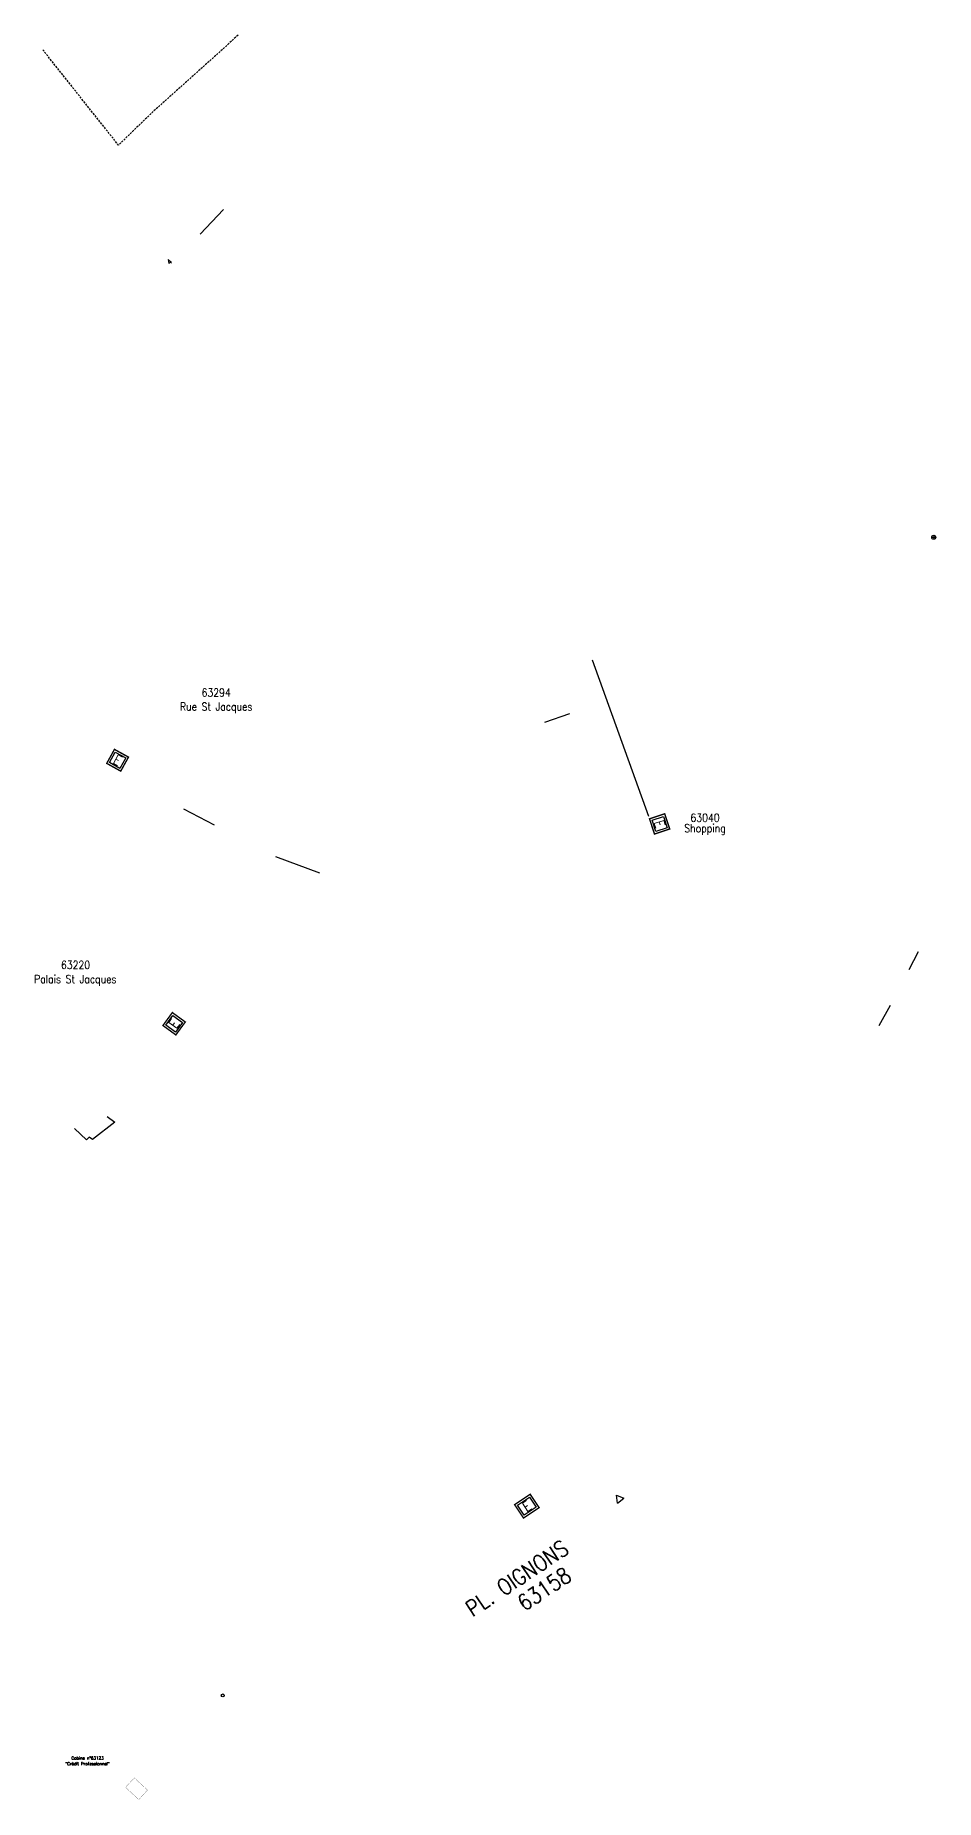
# Model space of a CAD drawing. Header units: millimetres. Extents: x 80014 to 81018, y 144000 to 145000.
# Drawn here: x 80278.3 to 80503.1, y 144519 to 144959.9 of the extents above; entities that cross this region are included whole.
import ezdxf
from ezdxf.enums import TextEntityAlignment as Align

# ---------------------------------------------------------------- set-up
doc = ezdxf.new("R2010")
doc.units = ezdxf.units.MM
doc.linetypes.add('DASHED', pattern=[0.75, 0.5, -0.25])
doc.layers.get('0').update_dxf_attribs({"linetype": 'CONTINUOUS'})
for name, color, linetype in [('BB01', 7, 'CONTINUOUS'), ('BB08', 7, 'CONTINUOUS'), ('BR06', 7, 'CONTINUOUS'), ('BR12', 7, 'CONTINUOUS'), ('M_200', 7, 'CONTINUOUS'), ('W0008', 7, 'CONTINUOUS'), ('W0100', 7, 'CONTINUOUS'), ('W0112', 1, 'DASHED'), ('W0991', 7, 'CONTINUOUS')]:
    doc.layers.add(name, color=color, linetype=linetype)
doc.styles.add('B_ROMANS', font='ROMANS.shx', dxfattribs={"width": 0.75})
doc.styles.add('M_ROMANS', font='ROMANS.shx', dxfattribs={"width": 0.75})
doc.styles.get("Standard").update_dxf_attribs({"font": 'romans.shx', "width": 0.85})

# ---------------------------------------------------------------- blocks, each defined once
blk = doc.blocks.new('M_200_56')
at = {"color": 0, "linetype": 'Continuous', "const_width": 0.35, "flags": 128}
blk.add_lwpolyline([(2, 2), (2, -2), (-2, -2), (-2, 2)], close=True, dxfattribs=at)
at = {"color": 0, "linetype": 'Continuous'}
blk.add_lwpolyline([(-1.5, 1.5), (1.5, 1.5), (1.5, -1.5), (-1.5, -1.5)], close=True, dxfattribs=at)
at = {"color": 0, "linetype": 'Continuous', "width": 0.85}
blk.add_text('E', height=2.5, dxfattribs=at).set_placement((0, 0), align=Align.MIDDLE_CENTER)
for tag, p in [('NUM', (0, 15.06)), ('NOM', (0, 8.65))]:
    blk.add_attdef(tag, text='', height=4, dxfattribs=at).set_placement(p, align=Align.MIDDLE)
at = {"color": 0, "linetype": 'Continuous', "style": 'M_ROMANS', "width": 0.75, "flags": 3}
for tag, p in [('DEF_LEG', (-0.13, -4.99)), ('DEF_COUP', (-0.13, -7.49)), ('DEF_TYPE', (-0.13, -9.99))]:
    blk.add_attdef(tag, text='', height=1.2, dxfattribs=at).set_placement(p, align=Align.MIDDLE)
blk = doc.blocks.new('BR0601')
at = {"color": 0, "linetype": 'Continuous'}
blk.add_circle((0, 0), 0.75, dxfattribs=at)
blk = doc.blocks.new('BR1209')
at = {"color": 0, "linetype": 'Continuous', "flags": 128}
for points in [[(-0.5, 0), (0.5, 0)], [(0, 0.5), (0, -0.5)]]:
    blk.add_lwpolyline(points, dxfattribs=at)
at = {"color": 0, "linetype": 'Continuous'}
blk.add_circle((0, 0), 0.5, dxfattribs=at)
at = {"color": 0, "linetype": 'Continuous', "style": 'B_ROMANS', "width": 0.75}
blk.add_attdef('NUM', text='', height=1.2, dxfattribs=at).set_placement((0, 2), align=Align.MIDDLE)
at = {"color": 0, "linetype": 'Continuous', "style": 'B_ROMANS', "width": 0.75, "flags": 3}
for tag, p in [('DEF_COUP', (0, -12.5)), ('DEF_LEG', (0, -10)), ('DEF_TYPE', (0, -15))]:
    blk.add_attdef(tag, text='', height=1.2, dxfattribs=at).set_placement(p, align=Align.MIDDLE)
blk = doc.blocks.new('*U12')
at = {"layer": 'M_200', "color": 0, "linetype": 'Continuous', "const_width": 0.35, "flags": 128}
blk.add_lwpolyline([(4.67, 4.02), (4.67, 0), (0, 0), (0, 4.02)], close=True, dxfattribs=at)
at = {"layer": 'M_200', "color": 0, "linetype": 'Continuous'}
blk.add_lwpolyline([(0.5, 3.52), (4.17, 3.52), (4.17, 0.5), (0.5, 0.5)], close=True, dxfattribs=at)
at = {"layer": 'M_200', "insert": (2.34, 2.01), "char_height": 2.5, "width": 4.6739, "attachment_point": 5}
blk.add_mtext('E', dxfattribs=at)
at = {"layer": 'M_200', "color": 0, "linetype": 'Continuous', "width": 0.85}
for tag, p in [('NUM', (2, 17.06)), ('NOM', (2, 10.65))]:
    blk.add_attdef(tag, text='', height=4, dxfattribs=at).set_placement(p, align=Align.MIDDLE)
at = {"layer": 'M_200', "color": 0, "linetype": 'Continuous', "style": 'M_ROMANS', "width": 0.75, "flags": 3}
for tag, p in [('DEF_LEG', (1.87, -2.99)), ('DEF_COUP', (1.87, -5.49)), ('DEF_TYPE', (1.87, -7.99))]:
    blk.add_attdef(tag, text='', height=1.2, dxfattribs=at).set_placement(p, align=Align.MIDDLE)
blk = doc.blocks.new('BR1201')
at = {"color": 0, "linetype": 'Continuous'}
for p, q in [((-1, -0.58), (0, 1.15)), ((0, 1.15), (1, -0.58)), ((-1, -0.58), (1, -0.58))]:
    blk.add_line(p, q, dxfattribs=at)

msp = doc.modelspace()

# ---------------------------------------------------------------- linework, layer by layer
at = {"layer": 'BB01', "color": 252}
for p, q in [((80431.47, 144764.64), (80417.4, 144803.72)), ((80315.24, 144766.63), (80322.9, 144762.57)), ((80349.29, 144750.55), (80338.3, 144754.57))]:
    msp.add_line(p, q, dxfattribs=at)
at = {"layer": 'BB01', "const_width": 0.05, "flags": 128}
msp.add_lwpolyline([(80306.29, 144521.39), (80304.1, 144519.03), (80300.8, 144522.09), (80302.98, 144524.45)], close=True, dxfattribs=at)
at = {"layer": 'W0008', "color": 252}
for points in [[(80496.48, 144726.47), (80498.82, 144730.93)], [(80489.05, 144712.42), (80491.88, 144717.52)]]:
    msp.add_lwpolyline(points, dxfattribs=at)
at = {"layer": 'W0100', "color": 252, "flags": 128}
msp.add_lwpolyline([(80325.3, 144916.37), (80319.42, 144910.19)], dxfattribs=at)
at = {"layer": 'W0100', "color": 252}
msp.add_lwpolyline([(80411.66, 144790.35), (80405.45, 144788.13)], dxfattribs=at)
at = {"layer": 'W0100', "color": 253}
msp.add_lwpolyline([(80296.24, 144689.71), (80298.14, 144688.32), (80292.52, 144684), (80292.52, 144684), (80291.68, 144684.55), (80291.04, 144683.86), (80288.03, 144686.68)], dxfattribs=at)
at = {"layer": 'W0112', "color": 252, "flags": 128}
msp.add_lwpolyline([(80328.9, 144959.88), (80306.97, 144940.13), (80299.04, 144932.43), (80280.1, 144956.32)], dxfattribs=at)

# ---------------------------------------------------------------- block references
at = {"layer": 'BR06', "color": 252, "xscale": 0.5000000000068989, "yscale": 0.5000000000068989, "zscale": 0.5000000000068989, "rotation": 8.659841373715853}
msp.add_blockref('BR0601', (80325.09, 144545.05), dxfattribs=at)
at = {"layer": 'BR12', "color": 252}
msp.add_blockref('BR1209', (80502.63, 144834.44), dxfattribs=at)
at = {"layer": 'BR12', "rotation": 37.42150504802797}
msp.add_blockref('BR1201', (80424.08, 144594.19), dxfattribs=at)
at = {"layer": 'M_200'}
ref = msp.add_blockref('M_200_56', (80298.82, 144778.73), dxfattribs=dict(at, rotation=331.0120303959239))
ref.add_attrib('NUM', '63294', dxfattribs={"layer": '0', "color": 0, "linetype": 'Continuous', "height": 2, "width": 0.85}).set_placement((80323.44, 144795.63), align=Align.MIDDLE)
ref.add_attrib('NOM', 'Rue St Jacques', dxfattribs={"layer": '0', "color": 0, "linetype": 'Continuous', "height": 2, "width": 0.85}).set_placement((80323.44, 144791.79), align=Align.MIDDLE)
ref = msp.add_blockref('M_200_56', (80434.18, 144762.82), dxfattribs=dict(at, rotation=288.338227958271))
ref.add_attrib('NUM', '63040', dxfattribs={"layer": '0', "color": 0, "linetype": 'Continuous', "height": 2, "width": 0.85}).set_placement((80445.53, 144764.37), align=Align.MIDDLE)
ref.add_attrib('NOM', 'Shopping', dxfattribs={"layer": '0', "color": 0, "linetype": 'Continuous', "height": 2, "width": 0.85}).set_placement((80445.53, 144761.46), align=Align.MIDDLE)
ref = msp.add_blockref('M_200_56', (80312.93, 144712.89), dxfattribs=dict(at, rotation=53.98130080577069))
ref.add_attrib('NUM', '63220', dxfattribs={"layer": '0', "color": 0, "linetype": 'Continuous', "height": 2, "width": 0.85}).set_placement((80288.32, 144727.59), align=Align.MIDDLE)
ref.add_attrib('NOM', 'Palais St Jacques', dxfattribs={"layer": '0', "color": 0, "linetype": 'Continuous', "height": 2, "width": 0.85}).set_placement((80288.25, 144723.76), align=Align.MIDDLE)
ref = msp.add_blockref('*U12', (80400.2, 144589.38), dxfattribs=dict(at, rotation=33.67159292183088))
ref.add_attrib('NUM', '63158', dxfattribs={"color": 0, "linetype": 'Continuous', "height": 4, "rotation": 33.6716, "width": 0.85}).set_placement((80405.38, 144571.66), align=Align.MIDDLE)
ref.add_attrib('NOM', 'PL. OIGNONS', dxfattribs={"color": 0, "linetype": 'Continuous', "height": 4, "rotation": 33.6716, "width": 0.85}).set_placement((80398.57, 144574.34), align=Align.MIDDLE)

# ---------------------------------------------------------------- texts
at = {"layer": 'BB08'}
for s, p in [('"Crédit Professionnel"', (80291.3, 144527.98)), ('Cabine n%%d63123', (80291.31, 144529.41))]:
    msp.add_text(s, height=0.75, dxfattribs=at).set_placement(p, align=Align.MIDDLE)
at = {"layer": 'W0991', "color": 252, "linetype": 'Continuous'}
msp.add_text('4', height=1.25, rotation=44.2107, dxfattribs=at).set_placement((80311.77, 144903.29), align=Align.MIDDLE)

doc.saveas('drawing.dxf')
